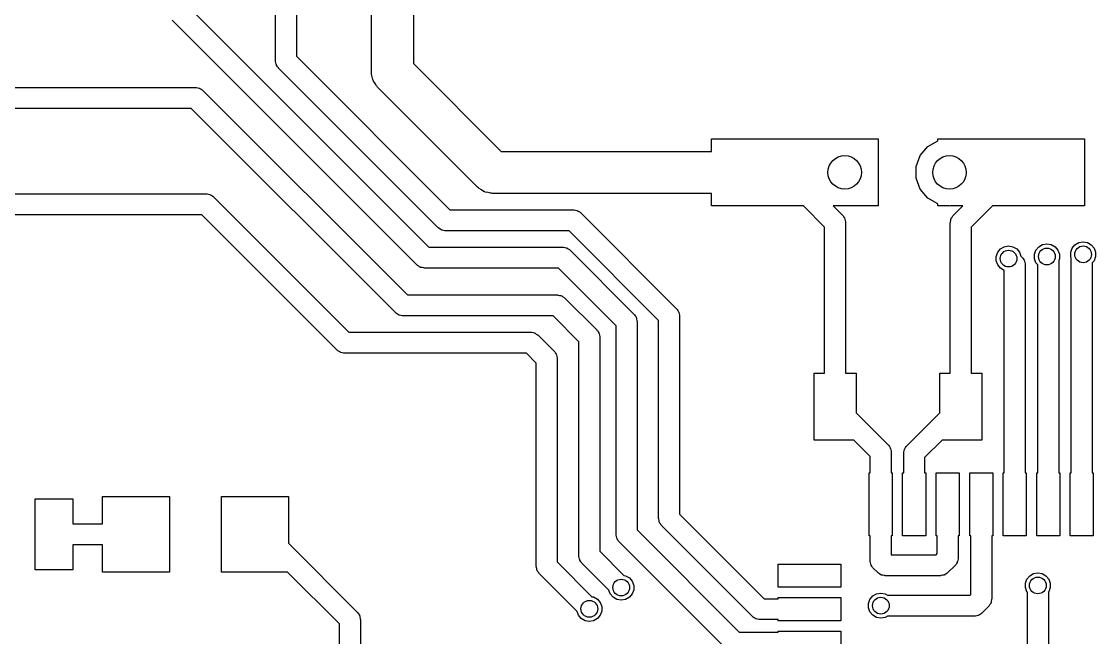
# Model space of a CAD drawing. Extents: x 10 to 287, y -200 to -10.
# Drawn here: x 75.86 to 101.49, y -66.6 to -51.9 of the extents above; entities that cross this region are included whole.
import ezdxf

# ---------------------------------------------------------------- set-up
doc = ezdxf.new("R2010")
doc.units = 0
doc.header["$MEASUREMENT"] = 0
doc.layers.add('BLACK', color=7, linetype='CONTINUOUS')

msp = doc.modelspace()

# ---------------------------------------------------------------- linework, layer by layer
at = {"layer": 'Black'}
for p, q in [((81.919, -52.832), (81.919, -49.3171)), ((82.419, -49.3171), (82.419, -52.7284)), ((84.209, -53.1114), (84.209, -49.364)), ((85.209, -49.364), (85.209, -52.9043)), ((79.879, -51.5854), (85.5746, -57.281)), ((85.2942, -57.7078), (79.4522, -51.8658)), ((82.419, -52.7284), (86.0826, -56.392)), ((81.9209, -52.8428), (81.919, -52.832)), ((81.92, -52.8538), (81.9209, -52.8428)), ((81.9284, -52.8853), (81.92, -52.8538)), ((81.9341, -52.9175), (81.9284, -52.8853)), ((81.9396, -52.927), (81.9341, -52.9175)), ((81.9424, -52.9377), (81.9396, -52.927)), ((81.9612, -52.9644), (81.9424, -52.9377)), ((81.9775, -52.9927), (81.9612, -52.9644)), ((81.9859, -52.9998), (81.9775, -52.9927)), ((81.9922, -53.0088), (81.9859, -52.9998)), ((85.8022, -56.8188), (81.9922, -53.0088)), ((85.209, -52.9043), (87.3037, -54.999)), ((84.2128, -53.1331), (84.209, -53.1114)), ((84.2109, -53.155), (84.2128, -53.1331)), ((84.2278, -53.2181), (84.2109, -53.155)), ((84.2392, -53.2824), (84.2278, -53.2181)), ((84.2502, -53.3015), (84.2392, -53.2824)), ((84.2558, -53.3227), (84.2502, -53.3015)), ((64.6841, -53.471), (80.01, -53.471)), ((80.01, -53.471), (80.0208, -53.4729)), ((80.0208, -53.4729), (80.0318, -53.472)), ((80.0318, -53.472), (80.0633, -53.4804)), ((80.0633, -53.4804), (80.0955, -53.4861)), ((80.0955, -53.4861), (80.105, -53.4916)), ((80.105, -53.4916), (80.1157, -53.4944)), ((80.1157, -53.4944), (80.1424, -53.5132)), ((80.1424, -53.5132), (80.1707, -53.5295)), ((80.1707, -53.5295), (80.1778, -53.5379)), ((80.1778, -53.5379), (80.1868, -53.5442)), ((80.1868, -53.5442), (85.0666, -58.424)), ((84.2933, -53.3762), (84.2558, -53.3227)), ((84.326, -53.4328), (84.2933, -53.3762)), ((84.3428, -53.4469), (84.326, -53.4328)), ((84.3554, -53.465), (84.3428, -53.4469)), ((86.743, -55.8526), (84.3554, -53.465)), ((79.9064, -53.971), (64.6841, -53.971)), ((84.7862, -58.8508), (79.9064, -53.971)), ((92.324, -54.999), (92.324, -54.699)), ((92.324, -54.699), (95.824, -54.699)), ((95.824, -54.699), (96.304, -54.699)), ((96.304, -54.699), (96.304, -56.299)), ((97.4878, -54.8838), (97.724, -54.7475)), ((97.724, -54.7475), (97.724, -54.699)), ((97.724, -54.699), (97.9867, -54.699)), ((97.9867, -54.699), (98.004, -54.6959)), ((98.004, -54.6959), (98.0213, -54.699)), ((98.0213, -54.699), (101.224, -54.699)), ((101.224, -54.699), (101.224, -56.299)), ((87.3037, -54.999), (92.324, -54.999)), ((97.2131, -55.3596), (97.3085, -55.0975)), ((97.3085, -55.0975), (97.4878, -54.8838)), ((97.2131, -55.6384), (97.2131, -55.3596)), ((86.7611, -55.8652), (86.743, -55.8526)), ((86.7752, -55.882), (86.7611, -55.8652)), ((86.8318, -55.9147), (86.7752, -55.882)), ((97.3085, -55.9005), (97.2131, -55.6384)), ((64.6841, -56.011), (80.264, -56.011)), ((80.264, -56.011), (80.2748, -56.0129)), ((80.2748, -56.0129), (80.2858, -56.012)), ((80.2858, -56.012), (80.3173, -56.0204)), ((80.3173, -56.0204), (80.3495, -56.0261)), ((80.3495, -56.0261), (80.359, -56.0316)), ((80.359, -56.0316), (80.3697, -56.0344)), ((80.3697, -56.0344), (80.3964, -56.0532)), ((80.3964, -56.0532), (80.4247, -56.0695)), ((80.4247, -56.0695), (80.4318, -56.0779)), ((80.4318, -56.0779), (80.4408, -56.0842)), ((80.4408, -56.0842), (83.6696, -59.313)), ((86.8853, -55.9522), (86.8318, -55.9147)), ((86.9065, -55.9578), (86.8853, -55.9522)), ((86.9256, -55.9688), (86.9065, -55.9578)), ((86.9899, -55.9802), (86.9256, -55.9688)), ((87.053, -55.9971), (86.9899, -55.9802)), ((87.0749, -55.9952), (87.053, -55.9971)), ((87.0966, -55.999), (87.0749, -55.9952)), ((87.1728, -55.999), (87.0966, -55.999)), ((92.324, -55.999), (87.1728, -55.999)), ((92.324, -56.299), (92.324, -55.999)), ((97.4878, -56.1142), (97.3085, -55.9005)), ((97.724, -56.2505), (97.4878, -56.1142)), ((86.0826, -56.392), (89.027, -56.392)), ((89.027, -56.392), (89.0378, -56.3939)), ((89.0378, -56.3939), (89.0488, -56.393)), ((89.0488, -56.393), (89.0803, -56.4014)), ((94.5204, -56.299), (92.324, -56.299)), ((95.024, -56.8026), (94.5204, -56.299)), ((95.824, -56.299), (95.2276, -56.299)), ((95.2276, -56.299), (95.4508, -56.5222)), ((96.304, -56.299), (95.824, -56.299)), ((97.724, -56.299), (97.724, -56.2505)), ((97.9867, -56.299), (97.724, -56.299)), ((98.004, -56.3021), (97.9867, -56.299)), ((98.0213, -56.299), (98.004, -56.3021)), ((98.3204, -56.299), (98.0213, -56.299)), ((98.0972, -56.5222), (98.3204, -56.299)), ((99.0276, -56.299), (98.524, -56.8026)), ((101.224, -56.299), (99.0276, -56.299)), ((80.1604, -56.511), (64.6841, -56.511)), ((83.3892, -59.7398), (80.1604, -56.511)), ((89.0803, -56.4014), (89.1125, -56.4071)), ((89.1125, -56.4071), (89.122, -56.4126)), ((89.122, -56.4126), (89.1327, -56.4154)), ((89.1327, -56.4154), (89.1594, -56.4342)), ((89.1594, -56.4342), (89.1877, -56.4505)), ((89.1877, -56.4505), (89.1948, -56.4589)), ((89.1948, -56.4589), (89.2038, -56.4652)), ((89.2038, -56.4652), (91.4898, -58.7512)), ((95.4508, -56.5222), (95.4571, -56.5312)), ((95.4571, -56.5312), (95.4655, -56.5383)), ((95.4655, -56.5383), (95.4818, -56.5666)), ((95.4818, -56.5666), (95.5006, -56.5933)), ((95.5006, -56.5933), (95.5034, -56.604)), ((95.5034, -56.604), (95.5089, -56.6135)), ((95.5089, -56.6135), (95.5146, -56.6457)), ((95.5146, -56.6457), (95.523, -56.6772)), ((98.025, -56.6772), (98.0334, -56.6457)), ((98.0334, -56.6457), (98.0391, -56.6135)), ((98.0391, -56.6135), (98.0446, -56.604)), ((98.0446, -56.604), (98.0474, -56.5933)), ((98.0474, -56.5933), (98.0662, -56.5666)), ((98.0662, -56.5666), (98.0825, -56.5383)), ((98.0825, -56.5383), (98.0909, -56.5312)), ((98.0909, -56.5312), (98.0972, -56.5222)), ((85.8112, -56.8251), (85.8022, -56.8188)), ((85.8183, -56.8335), (85.8112, -56.8251)), ((85.8466, -56.8498), (85.8183, -56.8335)), ((85.8733, -56.8686), (85.8466, -56.8498)), ((85.884, -56.8714), (85.8733, -56.8686)), ((85.8935, -56.8769), (85.884, -56.8714)), ((85.9257, -56.8826), (85.8935, -56.8769)), ((85.9572, -56.891), (85.9257, -56.8826)), ((85.9682, -56.8901), (85.9572, -56.891)), ((85.979, -56.892), (85.9682, -56.8901)), ((88.9234, -56.892), (85.979, -56.892)), ((91.063, -59.0316), (88.9234, -56.892)), ((95.024, -60.287), (95.024, -56.8026)), ((95.523, -56.6772), (95.5221, -56.6882)), ((95.5221, -56.6882), (95.524, -56.699)), ((95.524, -56.699), (95.524, -60.287)), ((98.024, -56.699), (98.0259, -56.6882)), ((98.024, -60.287), (98.024, -56.699)), ((98.0259, -56.6882), (98.025, -56.6772)), ((98.524, -56.8026), (98.524, -60.287)), ((101.091, -57.1718), (101.194, -57.1537)), ((101.194, -57.1537), (101.297, -57.1718)), ((85.5746, -57.281), (88.773, -57.281)), ((88.773, -57.281), (88.7838, -57.2829)), ((88.7838, -57.2829), (88.7948, -57.282)), ((88.7948, -57.282), (88.8263, -57.2904)), ((88.8263, -57.2904), (88.8585, -57.2961)), ((88.8585, -57.2961), (88.868, -57.3016)), ((88.868, -57.3016), (88.8787, -57.3044)), ((88.8787, -57.3044), (88.9054, -57.3232)), ((88.9054, -57.3232), (88.9337, -57.3395)), ((88.9337, -57.3395), (88.9408, -57.3479)), ((88.9408, -57.3479), (88.9498, -57.3542)), ((88.9498, -57.3542), (90.4738, -58.8782)), ((99.119, -57.5041), (99.1548, -57.4058)), ((99.1548, -57.4058), (99.222, -57.3257)), ((99.222, -57.3257), (99.3126, -57.2734)), ((99.3126, -57.2734), (99.4156, -57.2553)), ((99.4156, -57.2553), (99.5186, -57.2734)), ((99.5186, -57.2734), (99.6092, -57.3257)), ((99.6092, -57.3257), (99.6764, -57.4058)), ((99.6764, -57.4058), (99.7095, -57.4967)), ((100.033, -57.4533), (100.069, -57.355)), ((100.069, -57.355), (100.136, -57.2749)), ((100.136, -57.2749), (100.227, -57.2226)), ((100.227, -57.2226), (100.33, -57.2045)), ((100.33, -57.2045), (100.433, -57.2226)), ((100.433, -57.2226), (100.524, -57.2749)), ((100.524, -57.2749), (100.591, -57.355)), ((100.591, -57.355), (100.627, -57.4533)), ((100.897, -57.4025), (100.933, -57.3042)), ((100.897, -57.5071), (100.897, -57.4025)), ((100.933, -57.3042), (101, -57.2241)), ((101, -57.2241), (101.091, -57.1718)), ((101.297, -57.1718), (101.387, -57.2241)), ((101.387, -57.2241), (101.454, -57.3042)), ((101.454, -57.3042), (101.49, -57.4025)), ((101.49, -57.4025), (101.49, -57.5071)), ((99.119, -57.6087), (99.119, -57.5041)), ((99.1548, -57.707), (99.119, -57.6087)), ((99.7095, -57.4967), (99.7388, -57.526)), ((99.7388, -57.526), (99.7451, -57.535)), ((99.7451, -57.535), (99.7535, -57.5421)), ((99.7535, -57.5421), (99.7698, -57.5704)), ((99.7698, -57.5704), (99.7886, -57.5971)), ((99.7886, -57.5971), (99.7914, -57.6078)), ((99.7914, -57.6078), (99.7969, -57.6173)), ((99.7969, -57.6173), (99.8026, -57.6495)), ((99.8026, -57.6495), (99.811, -57.681)), ((100.033, -57.5579), (100.033, -57.4533)), ((100.069, -57.6562), (100.033, -57.5579)), ((100.112, -57.7072), (100.069, -57.6562)), ((100.627, -57.5579), (100.612, -57.5979)), ((100.612, -57.5979), (100.612, -62.67)), ((100.627, -57.4533), (100.627, -57.5579)), ((100.912, -57.5482), (100.897, -57.5071)), ((100.912, -62.67), (100.912, -57.5482)), ((101.454, -57.6054), (101.412, -57.6559)), ((101.412, -57.6559), (101.412, -62.67)), ((101.49, -57.5071), (101.454, -57.6054)), ((85.3032, -57.7141), (85.2942, -57.7078)), ((85.3103, -57.7225), (85.3032, -57.7141)), ((85.3386, -57.7388), (85.3103, -57.7225)), ((85.3653, -57.7576), (85.3386, -57.7388)), ((85.376, -57.7604), (85.3653, -57.7576)), ((85.3855, -57.7659), (85.376, -57.7604)), ((85.4177, -57.7716), (85.3855, -57.7659)), ((85.4492, -57.78), (85.4177, -57.7716)), ((85.4602, -57.7791), (85.4492, -57.78)), ((85.471, -57.781), (85.4602, -57.7791)), ((88.6694, -57.781), (85.471, -57.781)), ((90.047, -59.1586), (88.6694, -57.781)), ((99.222, -57.7871), (99.1548, -57.707)), ((99.312, -57.839), (99.222, -57.7871)), ((99.312, -62.67), (99.312, -57.839)), ((99.811, -57.681), (99.8101, -57.692)), ((99.8101, -57.692), (99.812, -57.7028)), ((99.812, -57.7028), (99.812, -62.67)), ((100.112, -62.67), (100.112, -57.7072)), ((85.0666, -58.424), (88.646, -58.424)), ((88.646, -58.424), (88.6568, -58.4259)), ((88.6568, -58.4259), (88.6678, -58.425)), ((88.6678, -58.425), (88.6993, -58.4334)), ((88.6993, -58.4334), (88.7315, -58.4391)), ((88.7315, -58.4391), (88.741, -58.4446)), ((88.741, -58.4446), (88.7517, -58.4474)), ((88.7517, -58.4474), (88.7784, -58.4662)), ((88.7784, -58.4662), (88.8067, -58.4825)), ((88.8067, -58.4825), (88.8138, -58.4909)), ((88.8138, -58.4909), (88.8228, -58.4972)), ((88.8228, -58.4972), (89.5848, -59.2592)), ((84.7952, -58.8571), (84.7862, -58.8508)), ((84.8023, -58.8655), (84.7952, -58.8571)), ((84.8306, -58.8818), (84.8023, -58.8655)), ((84.8573, -58.9006), (84.8306, -58.8818)), ((84.868, -58.9034), (84.8573, -58.9006)), ((84.8775, -58.9089), (84.868, -58.9034)), ((84.9097, -58.9146), (84.8775, -58.9089)), ((84.9412, -58.923), (84.9097, -58.9146)), ((84.9522, -58.9221), (84.9412, -58.923)), ((84.963, -58.924), (84.9522, -58.9221)), ((88.5424, -58.924), (84.963, -58.924)), ((89.158, -59.5396), (88.5424, -58.924)), ((90.4738, -58.8782), (90.4801, -58.8872)), ((90.4801, -58.8872), (90.4885, -58.8943)), ((90.4885, -58.8943), (90.5048, -58.9226)), ((90.5048, -58.9226), (90.5236, -58.9493)), ((90.5236, -58.9493), (90.5264, -58.96)), ((90.5264, -58.96), (90.5319, -58.9695)), ((91.4898, -58.7512), (91.4961, -58.7602)), ((91.4961, -58.7602), (91.5045, -58.7673)), ((91.5045, -58.7673), (91.5208, -58.7956)), ((91.5208, -58.7956), (91.5396, -58.8223)), ((91.5396, -58.8223), (91.5424, -58.833)), ((91.5424, -58.833), (91.5479, -58.8425)), ((91.5479, -58.8425), (91.5536, -58.8747)), ((91.5536, -58.8747), (91.562, -58.9062)), ((91.562, -58.9062), (91.5611, -58.9172)), ((91.5611, -58.9172), (91.563, -58.928)), ((91.563, -58.928), (91.563, -63.6504)), ((90.047, -59.69), (90.047, -59.1586)), ((90.5319, -58.9695), (90.5376, -59.0017)), ((90.5376, -59.0017), (90.546, -59.0332)), ((90.546, -59.0332), (90.5451, -59.0442)), ((90.5451, -59.0442), (90.547, -59.055)), ((90.547, -59.055), (90.547, -59.69)), ((91.063, -63.754), (91.063, -59.0316)), ((83.6696, -59.313), (88.011, -59.313)), ((88.011, -59.313), (88.0218, -59.3149)), ((88.0218, -59.3149), (88.0328, -59.314)), ((88.0328, -59.314), (88.0643, -59.3224)), ((88.0643, -59.3224), (88.0965, -59.3281)), ((88.0965, -59.3281), (88.106, -59.3336)), ((88.106, -59.3336), (88.1167, -59.3364)), ((88.1167, -59.3364), (88.1434, -59.3552)), ((88.1434, -59.3552), (88.1717, -59.3715)), ((88.1717, -59.3715), (88.1788, -59.3799)), ((88.1788, -59.3799), (88.1878, -59.3862)), ((88.1878, -59.3862), (88.5688, -59.7672)), ((89.5848, -59.2592), (89.5911, -59.2682)), ((89.5911, -59.2682), (89.5995, -59.2753)), ((89.5995, -59.2753), (89.6158, -59.3036)), ((89.6158, -59.3036), (89.6346, -59.3303)), ((89.6346, -59.3303), (89.6374, -59.341)), ((89.6374, -59.341), (89.6429, -59.3505)), ((89.6429, -59.3505), (89.6486, -59.3827)), ((89.6486, -59.3827), (89.657, -59.4142)), ((89.657, -59.4142), (89.6561, -59.4252)), ((89.6561, -59.4252), (89.658, -59.436)), ((89.658, -59.436), (89.658, -64.5394)), ((89.158, -64.643), (89.158, -59.5396)), ((90.047, -64.135), (90.047, -59.69)), ((90.547, -59.69), (90.547, -64.0314)), ((83.3982, -59.7461), (83.3892, -59.7398)), ((83.4053, -59.7545), (83.3982, -59.7461)), ((83.4336, -59.7708), (83.4053, -59.7545)), ((83.4603, -59.7896), (83.4336, -59.7708)), ((83.471, -59.7924), (83.4603, -59.7896)), ((83.4805, -59.7979), (83.471, -59.7924)), ((83.5127, -59.8036), (83.4805, -59.7979)), ((83.5442, -59.812), (83.5127, -59.8036)), ((83.5552, -59.8111), (83.5442, -59.812)), ((83.566, -59.813), (83.5552, -59.8111)), ((87.9074, -59.813), (83.566, -59.813)), ((88.142, -60.0476), (87.9074, -59.813)), ((88.5688, -59.7672), (88.5751, -59.7762)), ((88.5751, -59.7762), (88.5835, -59.7833)), ((88.5835, -59.7833), (88.5998, -59.8116)), ((88.5998, -59.8116), (88.6186, -59.8383)), ((88.6186, -59.8383), (88.6214, -59.849)), ((88.6214, -59.849), (88.6269, -59.8585)), ((88.6269, -59.8585), (88.6326, -59.8907)), ((88.6326, -59.8907), (88.641, -59.9222)), ((88.641, -59.9222), (88.6401, -59.9332)), ((88.6401, -59.9332), (88.642, -59.944)), ((88.642, -59.944), (88.642, -64.7934)), ((88.142, -64.897), (88.142, -60.0476)), ((94.774, -61.887), (94.774, -60.287)), ((94.774, -60.287), (95.024, -60.287)), ((95.524, -60.287), (95.774, -60.287)), ((95.774, -60.287), (95.774, -61.2334)), ((97.774, -61.2334), (97.774, -60.287)), ((97.774, -60.287), (98.024, -60.287)), ((98.524, -60.287), (98.774, -60.287)), ((98.774, -60.287), (98.774, -61.887)), ((95.774, -61.2334), (96.5388, -61.9982)), ((96.9852, -62.0222), (97.774, -61.2334)), ((95.7204, -61.887), (94.774, -61.887)), ((96.112, -62.2786), (95.7204, -61.887)), ((96.5388, -61.9982), (96.5451, -62.0072)), ((96.5451, -62.0072), (96.5535, -62.0143)), ((96.5535, -62.0143), (96.5698, -62.0426)), ((96.9705, -62.0383), (96.9789, -62.0312)), ((96.9789, -62.0312), (96.9852, -62.0222)), ((97.8276, -61.887), (97.412, -62.3026)), ((98.774, -61.887), (97.8276, -61.887)), ((96.112, -62.67), (96.112, -62.2786)), ((96.5698, -62.0426), (96.5886, -62.0693)), ((96.5886, -62.0693), (96.5914, -62.08)), ((96.5914, -62.08), (96.5969, -62.0895)), ((96.5969, -62.0895), (96.6026, -62.1217)), ((96.6026, -62.1217), (96.611, -62.1532)), ((96.611, -62.1532), (96.6101, -62.1642)), ((96.6101, -62.1642), (96.612, -62.175)), ((96.612, -62.175), (96.612, -62.67)), ((96.912, -62.199), (96.9139, -62.1882)), ((96.912, -62.67), (96.912, -62.199)), ((96.913, -62.1772), (96.9214, -62.1457)), ((96.9139, -62.1882), (96.913, -62.1772)), ((96.9214, -62.1457), (96.9271, -62.1135)), ((96.9271, -62.1135), (96.9326, -62.104)), ((96.9326, -62.104), (96.9354, -62.0933)), ((96.9354, -62.0933), (96.9542, -62.0666)), ((96.9542, -62.0666), (96.9705, -62.0383)), ((97.412, -62.3026), (97.412, -62.67)), ((96.087, -64.17), (96.087, -62.67)), ((96.087, -62.67), (96.112, -62.67)), ((96.612, -62.67), (96.637, -62.67)), ((96.637, -62.67), (96.637, -64.17)), ((96.887, -64.17), (96.887, -62.67)), ((96.887, -62.67), (96.912, -62.67)), ((97.412, -62.67), (97.437, -62.67)), ((97.437, -62.67), (97.437, -64.17)), ((97.687, -64.17), (97.687, -62.67)), ((97.687, -62.67), (98.237, -62.67)), ((98.237, -62.67), (98.237, -64.17)), ((98.487, -64.17), (98.487, -62.67)), ((98.487, -62.67), (99.037, -62.67)), ((99.037, -62.67), (99.037, -64.17)), ((99.287, -64.17), (99.287, -62.67)), ((99.287, -62.67), (99.312, -62.67)), ((99.812, -62.67), (99.837, -62.67)), ((99.837, -62.67), (99.837, -64.17)), ((100.087, -64.17), (100.087, -62.67)), ((100.087, -62.67), (100.112, -62.67)), ((100.612, -62.67), (100.637, -62.67)), ((100.637, -62.67), (100.637, -64.17)), ((100.887, -64.17), (100.887, -62.67)), ((100.887, -62.67), (100.912, -62.67)), ((101.412, -62.67), (101.437, -62.67)), ((101.437, -62.67), (101.437, -64.17)), ((76.184, -64.985), (76.184, -63.285)), ((76.184, -63.285), (77.084, -63.285)), ((77.084, -63.285), (77.084, -63.885)), ((77.7913, -63.885), (77.7913, -63.2346)), ((77.7913, -63.2346), (79.389, -63.2346)), ((79.389, -63.2346), (79.389, -65.0354)), ((80.631, -65.0354), (80.631, -63.2346)), ((80.631, -63.2346), (82.2287, -63.2346)), ((82.2287, -63.2346), (82.2287, -64.3491)), ((91.0649, -63.7648), (91.063, -63.754)), ((91.064, -63.7758), (91.0649, -63.7648)), ((91.0724, -63.8073), (91.064, -63.7758)), ((91.0781, -63.8395), (91.0724, -63.8073)), ((91.563, -63.6504), (93.5826, -65.67)), ((77.084, -63.885), (77.7913, -63.885)), ((90.547, -64.0314), (92.9856, -66.47)), ((91.0836, -63.849), (91.0781, -63.8395)), ((91.0864, -63.8597), (91.0836, -63.849)), ((91.1052, -63.8864), (91.0864, -63.8597)), ((91.1215, -63.9147), (91.1052, -63.8864)), ((91.1299, -63.9218), (91.1215, -63.9147)), ((91.1362, -63.9308), (91.1299, -63.9218)), ((93.3022, -66.0968), (91.1362, -63.9308)), ((90.0489, -64.1458), (90.047, -64.135)), ((90.048, -64.1568), (90.0489, -64.1458)), ((90.0564, -64.1883), (90.048, -64.1568)), ((90.0621, -64.2205), (90.0564, -64.1883)), ((90.0676, -64.23), (90.0621, -64.2205)), ((90.0704, -64.2407), (90.0676, -64.23)), ((90.0892, -64.2674), (90.0704, -64.2407)), ((90.1055, -64.2957), (90.0892, -64.2674)), ((90.1139, -64.3028), (90.1055, -64.2957)), ((90.1202, -64.3118), (90.1139, -64.3028)), ((92.7052, -66.8968), (90.1202, -64.3118)), ((96.112, -64.17), (96.087, -64.17)), ((96.112, -64.7644), (96.112, -64.17)), ((96.637, -64.17), (96.612, -64.17)), ((96.612, -64.17), (96.612, -64.6216)), ((97.437, -64.17), (96.887, -64.17)), ((97.712, -64.17), (97.687, -64.17)), ((97.712, -64.596), (97.712, -64.17)), ((98.237, -64.17), (98.212, -64.17)), ((98.212, -64.17), (98.212, -64.6996)), ((98.512, -64.17), (98.487, -64.17)), ((98.512, -65.574), (98.512, -64.17)), ((99.037, -64.17), (99.012, -64.17)), ((99.012, -64.17), (99.012, -65.6776)), ((99.837, -64.17), (99.287, -64.17)), ((100.637, -64.17), (100.087, -64.17)), ((101.437, -64.17), (100.887, -64.17)), ((77.7913, -64.385), (77.084, -64.385)), ((77.084, -64.385), (77.084, -64.985)), ((77.7913, -65.0354), (77.7913, -64.385)), ((82.2287, -64.3491), (83.8698, -65.9902)), ((89.658, -64.5394), (90.2336, -65.1151)), ((97.6864, -64.6216), (97.712, -64.596)), ((88.642, -64.7934), (89.4716, -65.6231)), ((89.1599, -64.6538), (89.158, -64.643)), ((89.159, -64.6648), (89.1599, -64.6538)), ((89.1674, -64.6963), (89.159, -64.6648)), ((89.1731, -64.7285), (89.1674, -64.6963)), ((89.1786, -64.738), (89.1731, -64.7285)), ((89.1814, -64.7487), (89.1786, -64.738)), ((89.2002, -64.7754), (89.1814, -64.7487)), ((89.2165, -64.8037), (89.2002, -64.7754)), ((89.2249, -64.8108), (89.2165, -64.8037)), ((89.2312, -64.8198), (89.2249, -64.8108)), ((89.8761, -65.4647), (89.2312, -64.8198)), ((93.912, -65.395), (93.912, -64.845)), ((93.912, -64.845), (95.412, -64.845)), ((95.412, -64.845), (95.412, -65.395)), ((96.1139, -64.7752), (96.112, -64.7644)), ((96.113, -64.7862), (96.1139, -64.7752)), ((96.1214, -64.8177), (96.113, -64.7862)), ((96.1271, -64.8499), (96.1214, -64.8177)), ((96.1326, -64.8594), (96.1271, -64.8499)), ((96.612, -64.6216), (97.6864, -64.6216)), ((98.1698, -64.832), (98.1535, -64.8603)), ((98.1886, -64.8053), (98.1698, -64.832)), ((98.1914, -64.7946), (98.1886, -64.8053)), ((98.1969, -64.7851), (98.1914, -64.7946)), ((98.2026, -64.7529), (98.1969, -64.7851)), ((98.211, -64.7214), (98.2026, -64.7529)), ((98.212, -64.6996), (98.2101, -64.7104)), ((98.2101, -64.7104), (98.211, -64.7214)), ((77.084, -64.985), (76.184, -64.985)), ((79.389, -65.0354), (77.7913, -65.0354)), ((82.2079, -65.0354), (80.631, -65.0354)), ((83.443, -66.2706), (82.2079, -65.0354)), ((88.1439, -64.9078), (88.142, -64.897)), ((88.143, -64.9188), (88.1439, -64.9078)), ((88.1514, -64.9503), (88.143, -64.9188)), ((88.1571, -64.9825), (88.1514, -64.9503)), ((88.1626, -64.992), (88.1571, -64.9825)), ((88.1654, -65.0027), (88.1626, -64.992)), ((88.1842, -65.0294), (88.1654, -65.0027)), ((88.2005, -65.0577), (88.1842, -65.0294)), ((88.2089, -65.0648), (88.2005, -65.0577)), ((88.2152, -65.0738), (88.2089, -65.0648)), ((89.1141, -65.9727), (88.2152, -65.0738)), ((96.1354, -64.8701), (96.1326, -64.8594)), ((96.1542, -64.8968), (96.1354, -64.8701)), ((96.1705, -64.9251), (96.1542, -64.8968)), ((96.1789, -64.9322), (96.1705, -64.9251)), ((96.1852, -64.9412), (96.1789, -64.9322)), ((96.2924, -65.0484), (96.1852, -64.9412)), ((96.3014, -65.0547), (96.2924, -65.0484)), ((96.3085, -65.0631), (96.3014, -65.0547)), ((96.3368, -65.0794), (96.3085, -65.0631)), ((96.3635, -65.0982), (96.3368, -65.0794)), ((96.3742, -65.101), (96.3635, -65.0982)), ((96.3837, -65.1065), (96.3742, -65.101)), ((96.4159, -65.1122), (96.3837, -65.1065)), ((96.4474, -65.1206), (96.4159, -65.1122)), ((97.8433, -65.1122), (97.8118, -65.1206)), ((97.8755, -65.1065), (97.8433, -65.1122)), ((97.885, -65.101), (97.8755, -65.1065)), ((97.8957, -65.0982), (97.885, -65.101)), ((97.9224, -65.0794), (97.8957, -65.0982)), ((97.9507, -65.0631), (97.9224, -65.0794)), ((97.9578, -65.0547), (97.9507, -65.0631)), ((97.9668, -65.0484), (97.9578, -65.0547)), ((98.1388, -64.8764), (97.9668, -65.0484)), ((98.1451, -64.8674), (98.1388, -64.8764)), ((98.1535, -64.8603), (98.1451, -64.8674)), ((99.9205, -65.1235), (100.011, -65.0712)), ((100.011, -65.0712), (100.114, -65.0531)), ((100.114, -65.0531), (100.217, -65.0712)), ((100.217, -65.0712), (100.308, -65.1235)), ((90.2336, -65.1151), (90.273, -65.122)), ((90.273, -65.122), (90.3636, -65.1743)), ((90.3636, -65.1743), (90.4308, -65.2544)), ((90.4308, -65.2544), (90.4666, -65.3527)), ((90.4666, -65.3527), (90.4666, -65.4573)), ((96.4584, -65.1197), (96.4474, -65.1206)), ((96.4692, -65.1216), (96.4584, -65.1197)), ((97.79, -65.1216), (96.4692, -65.1216)), ((97.8008, -65.1197), (97.79, -65.1216)), ((97.8118, -65.1206), (97.8008, -65.1197)), ((99.8175, -65.3019), (99.8533, -65.2036)), ((99.8175, -65.4065), (99.8175, -65.3019)), ((99.8533, -65.2036), (99.9205, -65.1235)), ((100.308, -65.1235), (100.375, -65.2036)), ((100.375, -65.2036), (100.411, -65.3019)), ((100.411, -65.3019), (100.411, -65.4065)), ((89.4716, -65.6231), (89.511, -65.63)), ((89.9092, -65.5556), (89.8761, -65.4647)), ((89.9764, -65.6357), (89.9092, -65.5556)), ((90.4308, -65.5556), (90.3636, -65.6357)), ((90.4666, -65.4573), (90.4308, -65.5556)), ((95.412, -65.395), (93.912, -65.395)), ((96.1068, -65.6862), (96.174, -65.6061)), ((96.174, -65.6061), (96.2646, -65.5538)), ((96.2646, -65.5538), (96.3676, -65.5357)), ((96.3676, -65.5357), (96.4706, -65.5538)), ((96.4706, -65.5538), (96.5277, -65.5868)), ((96.5277, -65.5868), (98.4992, -65.5868)), ((98.4992, -65.5868), (98.512, -65.574)), ((99.8533, -65.5048), (99.8175, -65.4065)), ((99.8641, -65.5176), (99.8533, -65.5048)), ((99.8641, -75.8685), (99.8641, -65.5176)), ((100.375, -65.5048), (100.364, -65.5176)), ((100.364, -65.5176), (100.364, -75.9721)), ((100.411, -65.4065), (100.375, -65.5048)), ((89.511, -65.63), (89.6016, -65.6823)), ((89.6016, -65.6823), (89.6688, -65.7624)), ((89.6688, -65.7624), (89.7046, -65.8607)), ((89.7046, -65.8607), (89.7046, -65.9653)), ((90.067, -65.688), (89.9764, -65.6357)), ((90.17, -65.7061), (90.067, -65.688)), ((90.273, -65.688), (90.17, -65.7061)), ((90.3636, -65.6357), (90.273, -65.688)), ((93.5826, -65.67), (93.912, -65.67)), ((93.912, -65.67), (93.912, -65.645)), ((93.912, -65.645), (95.412, -65.645)), ((95.412, -65.645), (95.412, -66.195)), ((96.071, -65.7845), (96.1068, -65.6862)), ((96.071, -65.8891), (96.071, -65.7845)), ((98.9388, -65.8544), (98.7796, -66.0136)), ((98.9451, -65.8454), (98.9388, -65.8544)), ((98.9535, -65.8383), (98.9451, -65.8454)), ((98.9698, -65.81), (98.9535, -65.8383)), ((98.9886, -65.7833), (98.9698, -65.81)), ((98.9914, -65.7726), (98.9886, -65.7833)), ((98.9969, -65.7631), (98.9914, -65.7726)), ((99.0026, -65.7309), (98.9969, -65.7631)), ((99.011, -65.6994), (99.0026, -65.7309)), ((99.012, -65.6776), (99.0101, -65.6884)), ((99.0101, -65.6884), (99.011, -65.6994)), ((83.8698, -65.9902), (83.8761, -65.9992)), ((83.8761, -65.9992), (83.8845, -66.0063)), ((83.8845, -66.0063), (83.9008, -66.0346)), ((83.9008, -66.0346), (83.9196, -66.0613)), ((83.9196, -66.0613), (83.9224, -66.072)), ((83.9224, -66.072), (83.9279, -66.0815)), ((83.9279, -66.0815), (83.9336, -66.1137)), ((83.9336, -66.1137), (83.942, -66.1452)), ((89.1472, -66.0636), (89.1141, -65.9727)), ((89.2144, -66.1437), (89.1472, -66.0636)), ((89.6688, -66.0636), (89.6016, -66.1437)), ((89.7046, -65.9653), (89.6688, -66.0636)), ((93.3112, -66.1031), (93.3022, -66.0968)), ((93.3183, -66.1115), (93.3112, -66.1031)), ((93.3466, -66.1278), (93.3183, -66.1115)), ((93.3733, -66.1466), (93.3466, -66.1278)), ((96.1068, -65.9874), (96.071, -65.8891)), ((96.174, -66.0675), (96.1068, -65.9874)), ((96.2646, -66.1198), (96.174, -66.0675)), ((96.3676, -66.1379), (96.2646, -66.1198)), ((96.4706, -66.1198), (96.3676, -66.1379)), ((96.5277, -66.0868), (96.4706, -66.1198)), ((98.6028, -66.0868), (96.5277, -66.0868)), ((98.6136, -66.0849), (98.6028, -66.0868)), ((98.6246, -66.0858), (98.6136, -66.0849)), ((98.6561, -66.0774), (98.6246, -66.0858)), ((98.6883, -66.0717), (98.6561, -66.0774)), ((98.6978, -66.0662), (98.6883, -66.0717)), ((98.7085, -66.0634), (98.6978, -66.0662)), ((98.7352, -66.0446), (98.7085, -66.0634)), ((98.7635, -66.0283), (98.7352, -66.0446)), ((98.7706, -66.0199), (98.7635, -66.0283)), ((98.7796, -66.0136), (98.7706, -66.0199)), ((83.443, -68.4764), (83.443, -66.2706)), ((83.942, -66.1452), (83.9411, -66.1562)), ((83.9411, -66.1562), (83.943, -66.167)), ((83.943, -66.167), (83.943, -68.58)), ((89.305, -66.196), (89.2144, -66.1437)), ((89.408, -66.2141), (89.305, -66.196)), ((89.511, -66.196), (89.408, -66.2141)), ((89.6016, -66.1437), (89.511, -66.196)), ((93.384, -66.1494), (93.3733, -66.1466)), ((93.3935, -66.1549), (93.384, -66.1494)), ((93.4257, -66.1606), (93.3935, -66.1549)), ((93.4572, -66.169), (93.4257, -66.1606)), ((93.4682, -66.1681), (93.4572, -66.169)), ((93.479, -66.17), (93.4682, -66.1681)), ((93.912, -66.17), (93.479, -66.17)), ((93.912, -66.195), (93.912, -66.17)), ((95.412, -66.195), (93.912, -66.195)), ((92.9856, -66.47), (93.912, -66.47)), ((93.912, -66.47), (93.912, -66.445)), ((93.912, -66.445), (95.412, -66.445)), ((95.412, -66.445), (95.412, -66.995))]:
    msp.add_line(p, q, dxfattribs=at)
for centre, radius in [((95.504, -55.499), 0.4), ((98.004, -55.499), 0.4), ((99.4156, -57.5564), 0.2), ((100.33, -57.5056), 0.2), ((101.194, -57.4548), 0.2), ((90.17, -65.405), 0.2), ((100.114, -65.3542), 0.2), ((89.408, -65.913), 0.2), ((96.3676, -65.8368), 0.2)]:
    msp.add_circle(centre, radius, dxfattribs=at)

doc.saveas('drawing.dxf')
